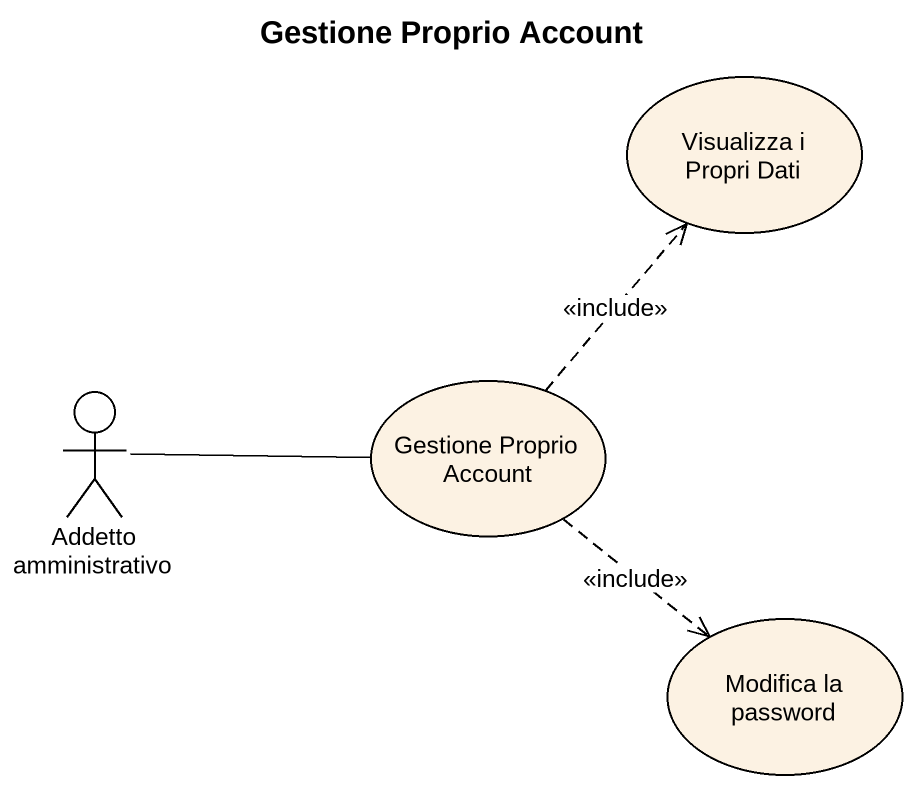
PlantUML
@startuml
title Gestione Proprio Account
usecase "Visualizza i Propri Dati" as Visualizza_i_Propri_Dati
actor "Addetto amministrativo" as Addetto_amministrativo
usecase "Gestione Proprio Account" as Gestione_Proprio_Account
usecase "Modifica la password" as Modifica_la_password
Addetto_amministrativo -right- Gestione_Proprio_Account
Gestione_Proprio_Account .up.> Visualizza_i_Propri_Dati : <<include>>
Gestione_Proprio_Account ..> Modifica_la_password : <<include>>
@enduml
